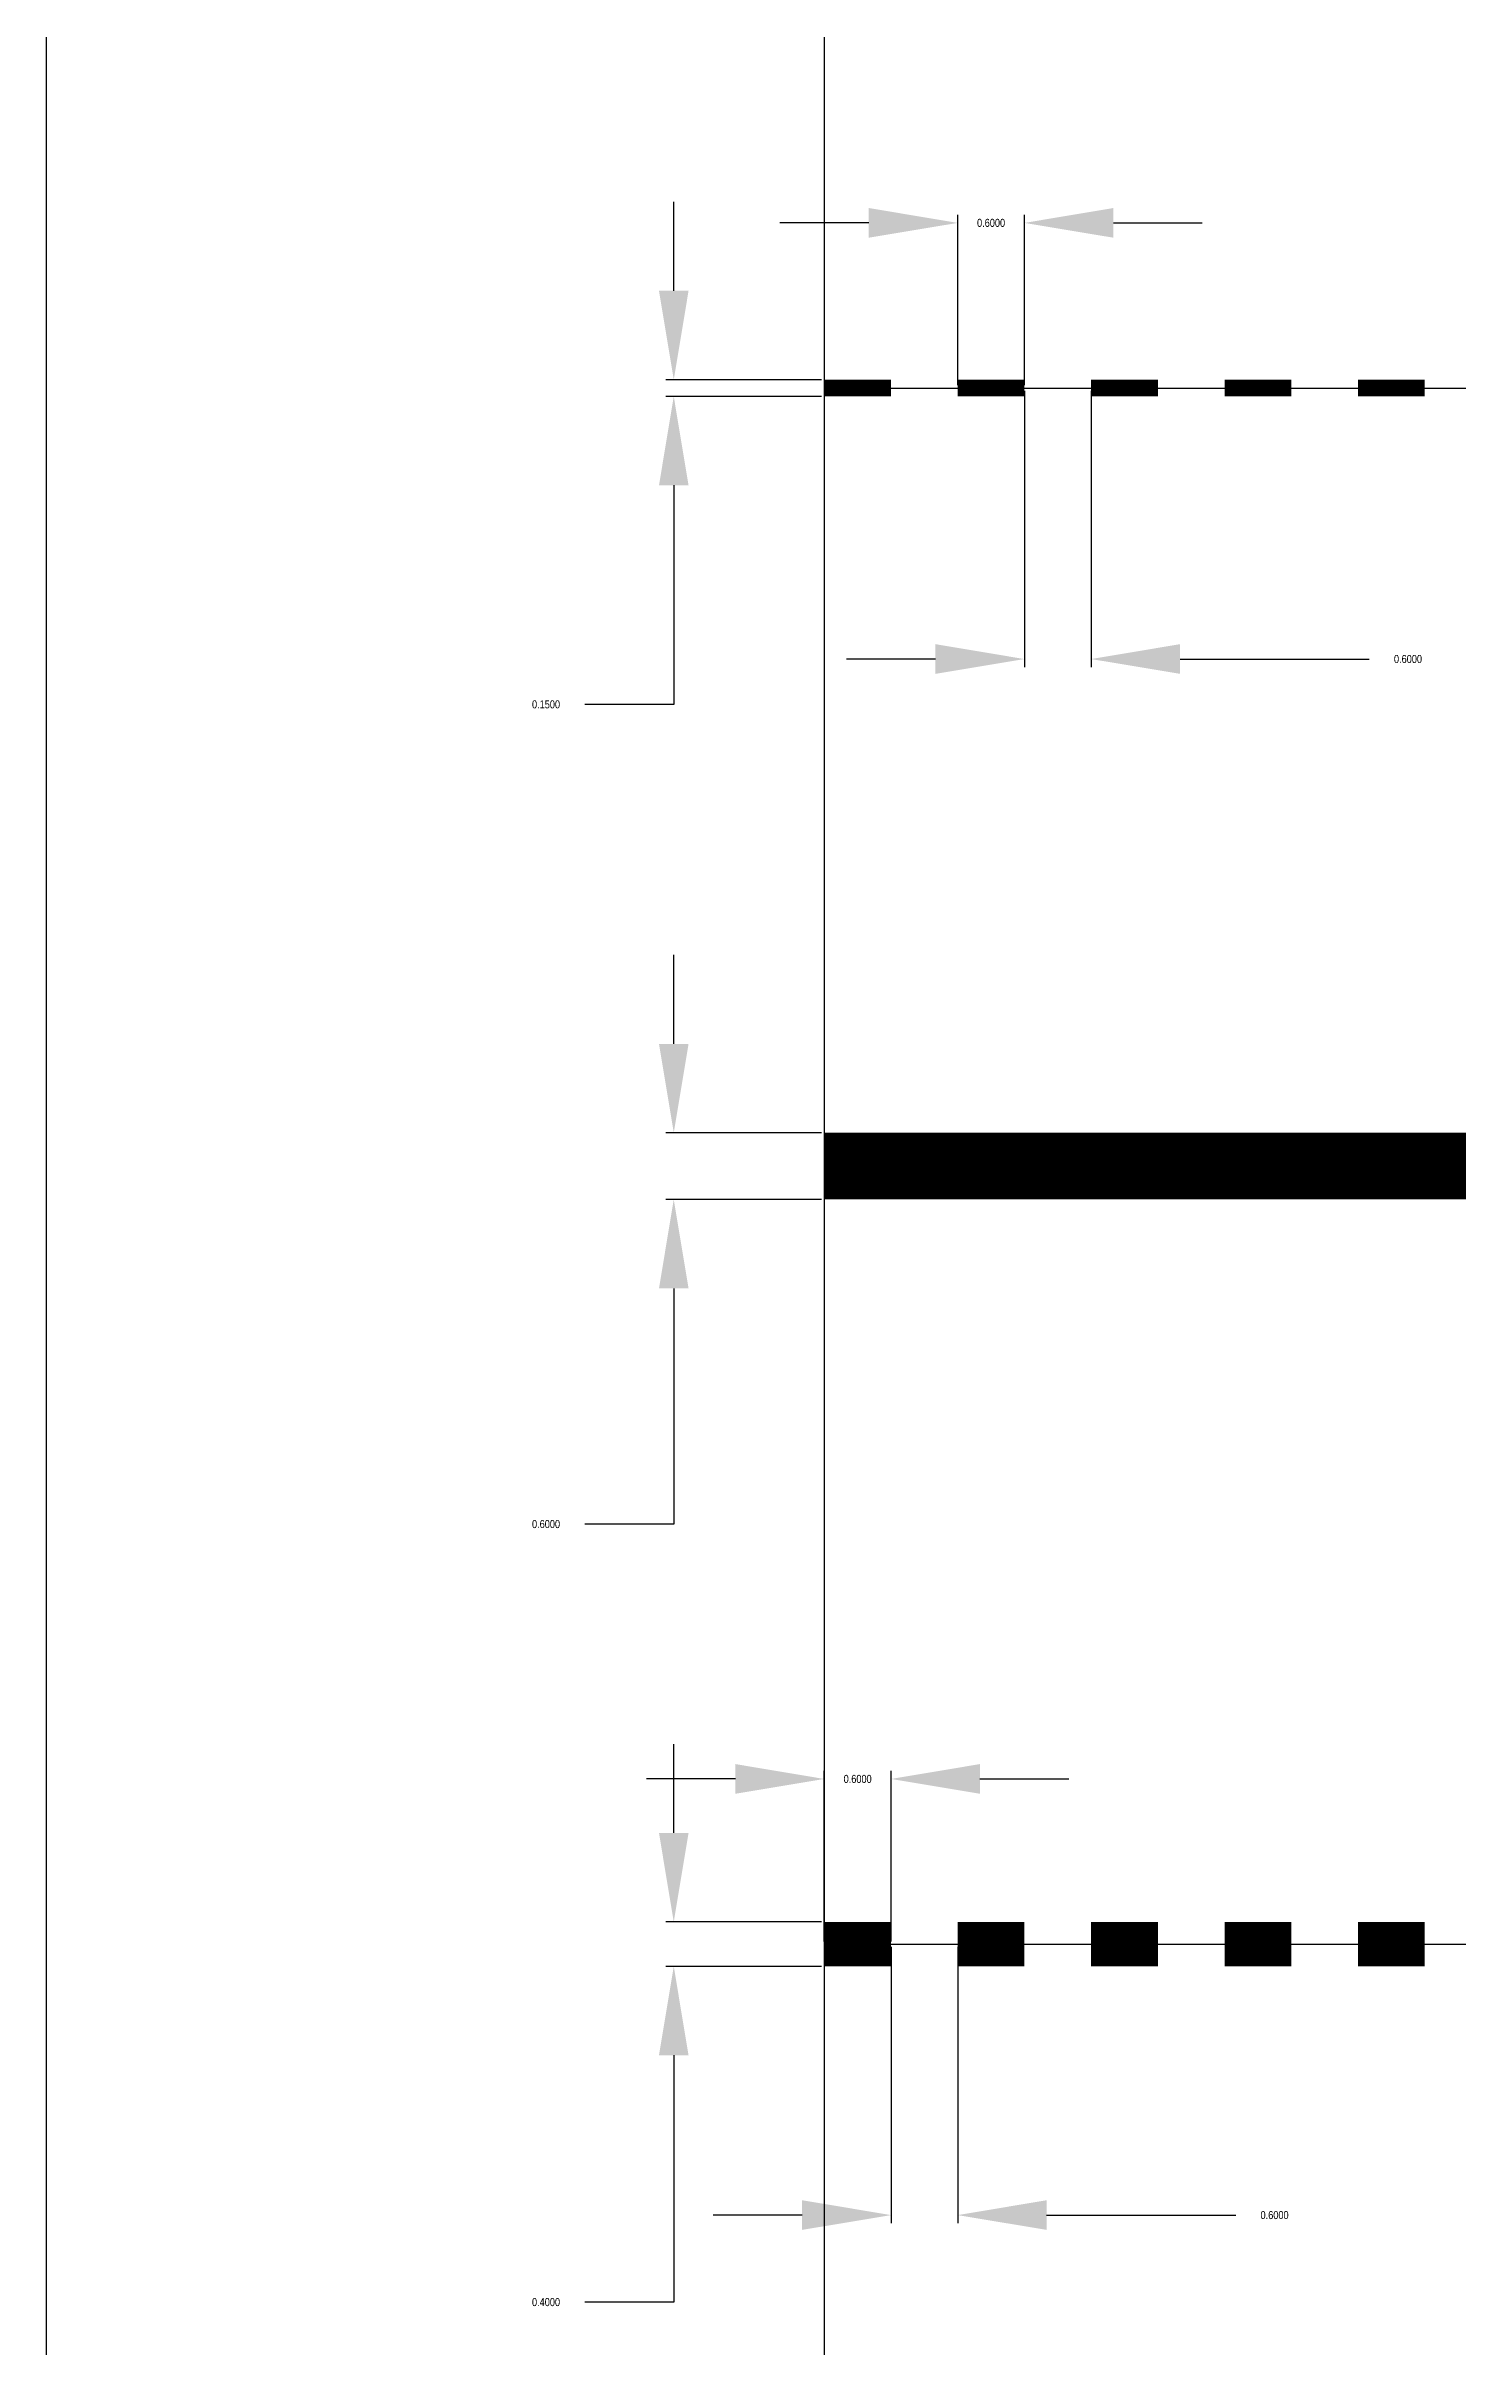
# Model space of a CAD drawing. Header units: metres. Extents: x 3 to 509016, y 4 to 6969473.
# Drawn here: x 508556.51 to 508569.21, y 6967687.35 to 6967708.04 of the extents above; entities that cross this region are included whole.
import ezdxf

# ---------------------------------------------------------------- set-up
doc = ezdxf.new("R2010")
doc.units = ezdxf.units.M
doc.layers.add('_Design Non Plottable', color=45, linetype='Continuous', plot=False)
doc.layers.add('CIV_LINEMARKING', color=252, linetype='Continuous')
doc.layers.add('XREF', color=7, linetype='Continuous')
doc.styles.get("Standard").update_dxf_attribs({"font": 'ARIALN.TTF'})
doc.dimstyles.get("Standard").update_dxf_attribs({"dimtxt": 2.5, "dimasz": 3, "dimexe": 1.5, "dimexo": 2.5, "dimgap": 1.5, "dimtad": 1, "dimdsep": 46, "dimtxsty": 'Standard', "dimcen": 1.5, "dimclrd": 1, "dimclre": 1, "dimclrt": 7, "dimazin": 2, "dimtfac": 1, "dimtmove": 0, "dimatfit": 3, "dimfxl": 1, "dimarcsym": 0})

# ---------------------------------------------------------------- blocks, each defined once
blk = doc.blocks.new('*D74')
at = {"layer": '_Design Non Plottable', "lineweight": -2, "transparency": 16777216}
for p, q in [((508562.159, 6967699.063), (508562.159, 6967699.863)), ((508563.488, 6967698.263), (508562.087, 6967698.263)), ((508563.488, 6967697.663), (508562.087, 6967697.663)), ((508562.159, 6967696.863), (508562.159, 6967694.742)), ((508562.159, 6967694.742), (508561.359, 6967694.742))]:
    blk.add_line(p, q, dxfattribs=at)
at = {"layer": '_Design Non Plottable', "transparency": 16777216}
for points in [[(508562.026, 6967699.063), (508562.292, 6967699.063), (508562.159, 6967698.263)], [(508562.026, 6967696.863), (508562.292, 6967696.863), (508562.159, 6967697.663)]]:
    blk.add_solid(points, dxfattribs=at)
at = {"layer": '_Design Non Plottable', "transparency": 16777216, "insert": (508561.01, 6967694.742), "char_height": 0.072, "attachment_point": 5}
blk.add_mtext('\\A1;0.6000', dxfattribs=at)
blk = doc.blocks.new('*D77')
at = {"layer": '_Design Non Plottable', "lineweight": -2, "transparency": 16777216}
for p, q in [((508562.159, 6967691.963), (508562.159, 6967692.763)), ((508563.488, 6967691.163), (508562.087, 6967691.163)), ((508563.488, 6967690.763), (508562.087, 6967690.763)), ((508562.159, 6967689.963), (508562.159, 6967687.742)), ((508562.159, 6967687.742), (508561.359, 6967687.742))]:
    blk.add_line(p, q, dxfattribs=at)
at = {"layer": '_Design Non Plottable', "transparency": 16777216}
for points in [[(508562.026, 6967691.963), (508562.292, 6967691.963), (508562.159, 6967691.163)], [(508562.026, 6967689.963), (508562.292, 6967689.963), (508562.159, 6967690.763)]]:
    blk.add_solid(points, dxfattribs=at)
at = {"layer": '_Design Non Plottable', "transparency": 16777216, "insert": (508561.01, 6967687.742), "char_height": 0.072, "attachment_point": 5}
blk.add_mtext('\\A1;0.4000', dxfattribs=at)
blk = doc.blocks.new('*D80')
at = {"layer": '_Design Non Plottable', "lineweight": -2, "transparency": 16777216}
for p, q in [((508564.113, 6967690.938), (508564.113, 6967688.453)), ((508564.713, 6967690.938), (508564.713, 6967688.453)), ((508563.313, 6967688.525), (508562.513, 6967688.525)), ((508565.513, 6967688.525), (508567.214, 6967688.525))]:
    blk.add_line(p, q, dxfattribs=at)
at = {"layer": '_Design Non Plottable', "transparency": 16777216}
for points in [[(508563.313, 6967688.659), (508563.313, 6967688.392), (508564.113, 6967688.525)], [(508565.513, 6967688.659), (508565.513, 6967688.392), (508564.713, 6967688.525)]]:
    blk.add_solid(points, dxfattribs=at)
at = {"layer": '_Design Non Plottable', "transparency": 16777216, "insert": (508567.563, 6967688.525), "char_height": 0.072, "attachment_point": 5}
blk.add_mtext('\\A1;0.6000', dxfattribs=at)
blk = doc.blocks.new('*D81')
at = {"layer": '_Design Non Plottable', "lineweight": -2, "transparency": 16777216}
for p, q in [((508562.713, 6967692.449), (508561.913, 6967692.449)), ((508563.513, 6967690.988), (508563.513, 6967692.521)), ((508564.113, 6967690.988), (508564.113, 6967692.521)), ((508564.913, 6967692.449), (508565.713, 6967692.449))]:
    blk.add_line(p, q, dxfattribs=at)
at = {"layer": '_Design Non Plottable', "transparency": 16777216}
for points in [[(508562.713, 6967692.583), (508562.713, 6967692.316), (508563.513, 6967692.449)], [(508564.913, 6967692.583), (508564.913, 6967692.316), (508564.113, 6967692.449)]]:
    blk.add_solid(points, dxfattribs=at)
at = {"layer": '_Design Non Plottable', "transparency": 16777216, "insert": (508563.813, 6967692.449), "char_height": 0.072, "attachment_point": 5}
blk.add_mtext('\\A1;0.6000', dxfattribs=at)
blk = doc.blocks.new('*D84')
at = {"layer": '_Design Non Plottable', "lineweight": -2, "transparency": 16777216}
for p, q in [((508565.313, 6967704.938), (508565.313, 6967702.453)), ((508565.913, 6967704.938), (508565.913, 6967702.453)), ((508564.513, 6967702.525), (508563.713, 6967702.525)), ((508566.713, 6967702.525), (508568.414, 6967702.525))]:
    blk.add_line(p, q, dxfattribs=at)
at = {"layer": '_Design Non Plottable', "transparency": 16777216}
for points in [[(508564.513, 6967702.659), (508564.513, 6967702.392), (508565.313, 6967702.525)], [(508566.713, 6967702.659), (508566.713, 6967702.392), (508565.913, 6967702.525)]]:
    blk.add_solid(points, dxfattribs=at)
at = {"layer": '_Design Non Plottable', "transparency": 16777216, "insert": (508568.763, 6967702.525), "char_height": 0.072, "attachment_point": 5}
blk.add_mtext('\\A1;0.6000', dxfattribs=at)
blk = doc.blocks.new('*D85')
at = {"layer": '_Design Non Plottable', "lineweight": -2, "transparency": 16777216}
for p, q in [((508564.713, 6967704.988), (508564.713, 6967706.521)), ((508565.313, 6967704.988), (508565.313, 6967706.521)), ((508563.913, 6967706.449), (508563.113, 6967706.449)), ((508566.113, 6967706.449), (508566.913, 6967706.449))]:
    blk.add_line(p, q, dxfattribs=at)
at = {"layer": '_Design Non Plottable', "transparency": 16777216}
for points in [[(508563.913, 6967706.583), (508563.913, 6967706.316), (508564.713, 6967706.449)], [(508566.113, 6967706.583), (508566.113, 6967706.316), (508565.313, 6967706.449)]]:
    blk.add_solid(points, dxfattribs=at)
at = {"layer": '_Design Non Plottable', "transparency": 16777216, "insert": (508565.013, 6967706.449), "char_height": 0.072, "attachment_point": 5}
blk.add_mtext('\\A1;0.6000', dxfattribs=at)
blk = doc.blocks.new('*D86')
at = {"layer": '_Design Non Plottable', "lineweight": -2, "transparency": 16777216}
for p, q in [((508562.159, 6967705.838), (508562.159, 6967706.638)), ((508563.488, 6967705.038), (508562.087, 6967705.038)), ((508563.488, 6967704.888), (508562.087, 6967704.888)), ((508562.159, 6967704.088), (508562.159, 6967702.117)), ((508562.159, 6967702.117), (508561.359, 6967702.117))]:
    blk.add_line(p, q, dxfattribs=at)
at = {"layer": '_Design Non Plottable', "transparency": 16777216}
for points in [[(508562.026, 6967705.838), (508562.292, 6967705.838), (508562.159, 6967705.038)], [(508562.026, 6967704.088), (508562.292, 6967704.088), (508562.159, 6967704.888)]]:
    blk.add_solid(points, dxfattribs=at)
at = {"layer": '_Design Non Plottable', "transparency": 16777216, "insert": (508561.01, 6967702.117), "char_height": 0.072, "attachment_point": 5}
blk.add_mtext('\\A1;0.1500', dxfattribs=at)
blk = doc.blocks.new('*U183')
at = {"const_width": 0.4}
blk.add_lwpolyline([(0, 0), (0.6, 0)], dxfattribs=at)
blk = doc.blocks.new('*U182')
at = {"layer": 'CIV_LINEMARKING', "color": 0, "linetype": 'ByBlock', "lineweight": -2, "transparency": 16777216}
for p in [(508563.513, 6967690.963), (508564.713, 6967690.963), (508565.913, 6967690.963), (508567.113, 6967690.963), (508568.313, 6967690.963)]:
    blk.add_blockref('*U183', p, dxfattribs=at)
blk = doc.blocks.new('*U185')
at = {"layer": 'CIV_LINEMARKING', "const_width": 0.15}
blk.add_lwpolyline([(0, 0), (0.6, 0)], dxfattribs=at)
blk = doc.blocks.new('*U184')
at = {"layer": 'CIV_LINEMARKING', "color": 0, "linetype": 'ByBlock', "lineweight": -2, "transparency": 16777216}
for p in [(508563.513, 6967704.963), (508564.713, 6967704.963), (508565.913, 6967704.963), (508567.113, 6967704.963), (508568.313, 6967704.963)]:
    blk.add_blockref('*U185', p, dxfattribs=at)
blk = doc.blocks.new('*U200')
at = {"const_width": 0.4}
blk.add_lwpolyline([(0, 0), (0.6, 0)], dxfattribs=at)
blk = doc.blocks.new('*U199')
at = {"layer": 'CIV_LINEMARKING', "color": 0, "linetype": 'ByBlock', "lineweight": -2, "transparency": 16777216}
for p in [(508563.513, 6967690.963), (508564.713, 6967690.963), (508565.913, 6967690.963), (508567.113, 6967690.963), (508568.313, 6967690.963)]:
    blk.add_blockref('*U200', p, dxfattribs=at)
blk = doc.blocks.new('*U202')
at = {"layer": 'CIV_LINEMARKING', "const_width": 0.15}
blk.add_lwpolyline([(0, 0), (0.6, 0)], dxfattribs=at)
blk = doc.blocks.new('*U201')
at = {"layer": 'CIV_LINEMARKING', "color": 0, "linetype": 'ByBlock', "lineweight": -2, "transparency": 16777216}
for p in [(508563.513, 6967704.963), (508564.713, 6967704.963), (508565.913, 6967704.963), (508567.113, 6967704.963), (508568.313, 6967704.963)]:
    blk.add_blockref('*U202', p, dxfattribs=at)
blk = doc.blocks.new('XD_DESIGN_1')
at = {"layer": '_Design Non Plottable'}
for p, q in [((508556.513, 6967766.749), (508556.513, 6967636.467)), ((508563.513, 6967761.749), (508563.513, 6967641.467)), ((508563.513, 6967690.963), (508603.513, 6967690.963))]:
    blk.add_line(p, q, dxfattribs=at)
blk.add_lwpolyline([(508563.513, 6967704.963), (508603.513, 6967704.963)], dxfattribs=at)
at = {"layer": 'CIV_LINEMARKING', "const_width": 0.6}
blk.add_lwpolyline([(508563.513, 6967697.963), (508583.513, 6967697.963)], dxfattribs=at)
at = {"layer": 'CIV_LINEMARKING'}
for name in ['*U184', '*U182']:
    blk.add_blockref(name, (0, 0), dxfattribs=at)
at = {"layer": '_Design Non Plottable'}
for base, p1, p2, picture, middle in [((508562.159, 6967704.888), (508563.513, 6967705.038), (508563.513, 6967704.888), '*D86', (508561.01, 6967702.117)), ((508562.159, 6967697.663), (508563.513, 6967698.263), (508563.513, 6967697.663), '*D74', (508561.01, 6967694.742)), ((508562.159, 6967690.763), (508563.513, 6967691.163), (508563.513, 6967690.763), '*D77', (508561.01, 6967687.742))]:
    dim = blk.add_linear_dim(base=base, p1=p1, p2=p2, angle=270, dimstyle='Standard', override={"dimscale": 0.4, "dimasz": 2, "dimgap": 0.5, "dimclrd": 256, "dimclre": 256, "dimclrt": 256}, dxfattribs=at)
    dim.commit()
    dim.dimension.update_dxf_attribs({"geometry": picture, "text_midpoint": middle, "dimtype": 128})
for base, p1, p2, picture, middle in [((508565.313, 6967706.449), (508564.713, 6967704.963), (508565.313, 6967704.963), '*D85', (508565.013, 6967706.449)), ((508565.913, 6967702.525), (508565.313, 6967704.963), (508565.913, 6967704.963), '*D84', (508568.763, 6967702.525)), ((508564.113, 6967692.449), (508563.513, 6967690.963), (508564.113, 6967690.963), '*D81', (508563.813, 6967692.449)), ((508564.713, 6967688.525), (508564.113, 6967690.963), (508564.713, 6967690.963), '*D80', (508567.563, 6967688.525))]:
    dim = blk.add_linear_dim(base=base, p1=p1, p2=p2, dimstyle='Standard', override={"dimscale": 0.4, "dimasz": 2, "dimgap": 0.5, "dimclrd": 256, "dimclre": 256, "dimclrt": 256}, dxfattribs=at)
    dim.commit()
    dim.dimension.update_dxf_attribs({"geometry": picture, "text_midpoint": middle, "dimtype": 128})
blk = doc.blocks.new('XD_DESIGN_2')
at = {"layer": '_Design Non Plottable'}
for p, q in [((508556.513, 6967766.749), (508556.513, 6967636.467)), ((508563.513, 6967761.749), (508563.513, 6967641.467)), ((508563.513, 6967690.963), (508603.513, 6967690.963))]:
    blk.add_line(p, q, dxfattribs=at)
blk.add_lwpolyline([(508563.513, 6967704.963), (508603.513, 6967704.963)], dxfattribs=at)
at = {"layer": 'CIV_LINEMARKING', "const_width": 0.6}
blk.add_lwpolyline([(508563.513, 6967697.963), (508583.513, 6967697.963)], dxfattribs=at)
at = {"layer": 'CIV_LINEMARKING'}
for name in ['*U201', '*U199']:
    blk.add_blockref(name, (0, 0), dxfattribs=at)
at = {"layer": '_Design Non Plottable'}
for base, p1, p2, picture, middle in [((508562.159, 6967704.888), (508563.513, 6967705.038), (508563.513, 6967704.888), '*D86', (508561.01, 6967702.117)), ((508562.159, 6967697.663), (508563.513, 6967698.263), (508563.513, 6967697.663), '*D74', (508561.01, 6967694.742)), ((508562.159, 6967690.763), (508563.513, 6967691.163), (508563.513, 6967690.763), '*D77', (508561.01, 6967687.742))]:
    dim = blk.add_linear_dim(base=base, p1=p1, p2=p2, angle=270, dimstyle='Standard', override={"dimscale": 0.4, "dimasz": 2, "dimgap": 0.5, "dimclrd": 256, "dimclre": 256, "dimclrt": 256}, dxfattribs=at)
    dim.commit()
    dim.dimension.update_dxf_attribs({"geometry": picture, "text_midpoint": middle, "dimtype": 128})
for base, p1, p2, picture, middle in [((508565.313, 6967706.449), (508564.713, 6967704.963), (508565.313, 6967704.963), '*D85', (508565.013, 6967706.449)), ((508565.913, 6967702.525), (508565.313, 6967704.963), (508565.913, 6967704.963), '*D84', (508568.763, 6967702.525)), ((508564.113, 6967692.449), (508563.513, 6967690.963), (508564.113, 6967690.963), '*D81', (508563.813, 6967692.449)), ((508564.713, 6967688.525), (508564.113, 6967690.963), (508564.713, 6967690.963), '*D80', (508567.563, 6967688.525))]:
    dim = blk.add_linear_dim(base=base, p1=p1, p2=p2, dimstyle='Standard', override={"dimscale": 0.4, "dimasz": 2, "dimgap": 0.5, "dimclrd": 256, "dimclre": 256, "dimclrt": 256}, dxfattribs=at)
    dim.commit()
    dim.dimension.update_dxf_attribs({"geometry": picture, "text_midpoint": middle, "dimtype": 128})

msp = doc.modelspace()

# ---------------------------------------------------------------- block references
msp.add_blockref('XD_DESIGN_1', (0, 0))

# ---------------------------------------------------------------- next in the draw order: block references
at = {"layer": 'XREF'}
msp.add_blockref('XD_DESIGN_2', (0, 0), dxfattribs=at)

doc.saveas('drawing.dxf')
